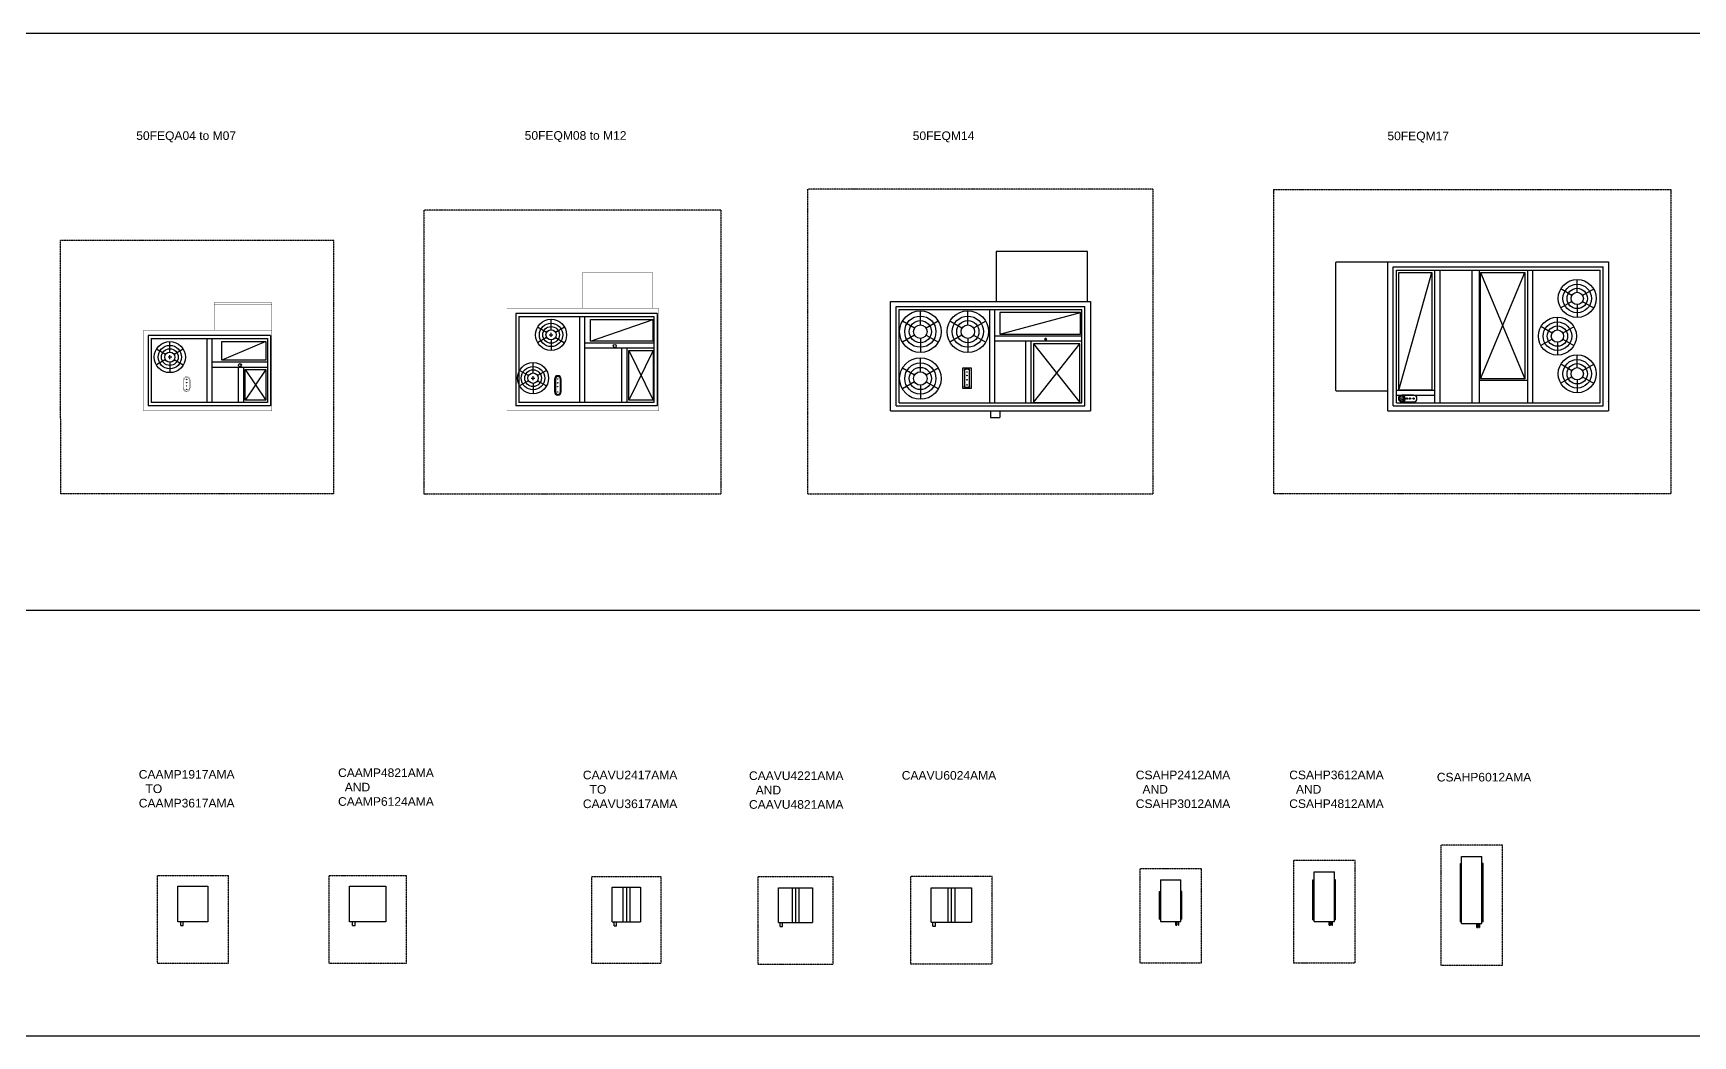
# Model space of a CAD drawing. Header units: inches. Extents: x 2025 to 34930, y -6955 to 4650.
# Drawn here: x 27933 to 28895, y 1543 to 2124 of the extents above; entities that cross this region are included whole.
import ezdxf

# ---------------------------------------------------------------- set-up
doc = ezdxf.new("R2010")
doc.units = ezdxf.units.IN
doc.header["$MEASUREMENT"] = 0
doc.linetypes.add('CENTER', pattern=[0.6, 0.375, -0.075, 0.075, -0.075])
doc.layers.add('HOOD', color=7, linetype='Continuous')
doc.styles.add('style1', font='arial.ttf', dxfattribs={"height": 5})

# ---------------------------------------------------------------- blocks, each defined once
blk = doc.blocks.new('50FE-A04 to A07')
at = {"layer": 'HOOD', "color": 7, "linetype": 'CENTER'}
for p, q in [((29.93677425178898, 43.74826206611965), (29.87122382518898, 190.5039355002197)), ((188.216504074989, 190.5039355002197), (29.87122382518898, 190.5039355002197)), ((188.282054501589, 43.74826206611965), (188.216504074989, 190.5039355002197)), ((188.282054501589, 43.74826206611965), (29.93677425178898, 43.74826206611965))]:
    blk.add_line(p, q, dxfattribs=at)
at = {"layer": 'HOOD', "color": 7, "linetype": 'Continuous'}
for p, q in [((80.65217629748898, 135.4922389287196), (80.65217629748898, 94.74936768571965)), ((80.65217629748898, 135.4922389287196), (80.65217629748898, 94.74936768571965)), ((151.527176297489, 135.4922389287196), (80.65217629748898, 135.4922389287196)), ((151.527176297489, 135.4922389287196), (80.65217629748898, 135.4922389287196)), ((151.527176297489, 135.4922389287196), (151.527176297489, 94.74936768571965)), ((151.527176297489, 135.4922389287196), (151.527176297489, 94.74936768571965)), ((82.40217629748898, 133.6586251996196), (82.40217629748898, 96.49908211411963)), ((82.40217629748898, 133.6586251996196), (82.40217629748898, 96.49908211411963)), ((82.40217629748898, 133.6586251996196), (149.777176297489, 133.6586251996196)), ((82.40217629748898, 133.6586251996196), (149.777176297489, 133.6586251996196)), ((90.63054697588898, 124.3740466066197), (85.35529376188899, 127.4197154697196)), ((93.17117629748898, 125.8408796293197), (93.17117629748898, 131.9322173555196)), ((100.962796626989, 127.4057076785197), (95.71180561918898, 124.3740466066197)), ((114.587176297489, 133.6586251996196), (114.587176297489, 96.49908211411963)), ((114.587176297489, 133.6586251996196), (114.587176297489, 96.49908211411963)), ((117.587176297489, 133.6586251996196), (117.587176297489, 96.49908211411963)), ((117.587176297489, 133.6586251996196), (117.587176297489, 96.49908211411963)), ((123.254176297489, 121.1172389287196), (123.254176297489, 131.9903160800196)), ((148.879175827489, 131.9903157323197), (123.254176349089, 121.1172391852197)), ((123.254176297489, 131.9903160800196), (148.879176297489, 131.9903160800196)), ((148.879176297489, 131.9903160800196), (148.879176297489, 121.1172389287196)), ((149.777176297489, 133.6586251996196), (149.777176297489, 96.49908211411963)), ((149.777176297489, 133.6586251996196), (149.777176297489, 96.49908211411963)), ((90.63054697588898, 121.4403805610197), (85.35529376188899, 118.3947116980196)), ((92.21226187118897, 123.0270120846197), (94.24822307798898, 123.0270120846197)), ((93.17117629748898, 121.7822135838197), (93.17117629748898, 124.0322135838197)), ((93.17117629748898, 119.9735475382197), (93.17117629748898, 113.8822098121197)), ((95.71180561918898, 121.4403805610197), (100.987058832989, 118.3947116980196)), ((149.777176297489, 119.9086251996196), (117.587176297489, 119.9086251996196)), ((149.777176297489, 119.9086251996196), (117.587176297489, 119.9086251996196)), ((149.777176297489, 116.9090821141197), (117.587176297489, 116.9090821141197)), ((149.777176297489, 116.9090821141197), (117.587176297489, 116.9090821141197)), ((148.879176297489, 121.1172389287196), (123.254176297489, 121.1172389287196)), ((132.777176297489, 116.9090821141197), (132.777176297489, 96.49908211411963)), ((132.777176297489, 116.9090821141197), (132.777176297489, 96.49908211411963)), ((135.777176297489, 116.9090821141197), (135.777176297489, 96.49908211411963)), ((135.777176297489, 116.9090821141197), (135.777176297489, 96.49908211411963)), ((136.754176297489, 97.99223892871964), (136.754176297489, 115.7378601644197)), ((136.754176297489, 115.7378601644197), (148.879176297489, 115.7378601644197)), ((136.754176297489, 115.7378601644197), (148.879176297489, 97.99223892871964)), ((148.879176297489, 115.7378601644197), (136.754176297489, 97.99223892871964)), ((148.879176297489, 115.7378601644197), (148.879176297489, 97.99223892871964)), ((149.777176297489, 96.49908211411963), (82.40217629748898, 96.49908211411963)), ((149.777176297489, 96.49908211411963), (82.40217629748898, 96.49908211411963)), ((148.879176297489, 97.99223892871964), (136.754176297489, 97.99223892871964)), ((151.527176297489, 94.74936768571965), (80.65217629748898, 94.74936768571965)), ((151.527176297489, 94.74936768571965), (80.65217629748898, 94.74936768571965))]:
    blk.add_line(p, q, dxfattribs=at)
at = {"layer": 'HOOD', "color": 7, "linetype": 'Continuous', "const_width": 0.1499999929}
for points in [[(152.254176297489, 154.5138506182197), (118.818253455989, 154.5138506182197)], [(118.879176297489, 138.4922389287196), (118.879176297489, 154.5138506182197)], [(152.254176297489, 138.4922389287196), (152.254176297489, 154.5138506182197)], [(152.254176297489, 153.5898506182197), (118.818253455989, 153.5898506182197)], [(77.87917629748898, 138.4922389287196), (77.87917629748898, 91.74223892871964)], [(152.254176297489, 138.4922389287196), (77.87917629748898, 138.4922389287196)], [(152.254176297489, 91.74223892871964), (152.254176297489, 138.4922389287196)], [(100.875388169589, 109.6489336031196), (100.870984654289, 104.7203025658197)], [(100.875388169589, 109.6489336031196), (101.376889203089, 109.6489336031196)], [(101.377291103989, 109.6649714957197), (101.368370921189, 104.7272348897197)], [(104.376811075189, 109.6473738943197), (104.371568295589, 104.7504332347197)], [(104.376812745089, 109.6489336031196), (104.878812657389, 109.6489336031196)], [(104.878811069389, 109.6474503571197), (104.873568289689, 104.7505096975196)], [(100.870984654289, 104.7203025658197), (101.368357594889, 104.7198581849196)], [(104.371532688489, 104.7171749799196), (104.873532025389, 104.7166375276196)], [(77.87917629748898, 91.74223892871964), (152.254176297489, 91.74223892871964)]]:
    blk.add_lwpolyline(points, dxfattribs=at)
for points in [[(104.878811069389, 109.6474503571197, 0.9998476951999999), (100.874811069389, 109.6474503571197)], [(104.376811075189, 109.6473738943197, 0.9998476951999999), (101.376811063589, 109.6473738943197)], [(100.871455155589, 104.7610693587197, 1.0215033938), (104.871455155589, 104.7610693587197)], [(101.371038366289, 104.7288906780197, 1.0141946597), (104.371568295589, 104.7504332347197)]]:
    blk.add_lwpolyline(points, format="xyb", dxfattribs=at)
for points in [[(102.712749978589, 110.0324925105197, 1), (103.040092220189, 110.0324925105197, 1)], [(102.713638845689, 108.1422395205197, 1), (103.040981087289, 108.1422395205197, 1)], [(102.714541971789, 106.2522359496197, 1), (103.041884213389, 106.2522359496197, 1)], [(102.715505176689, 104.2422389287196, 1), (103.042847418289, 104.2422389287196, 1)]]:
    blk.add_lwpolyline(points, format="xyb", close=True, dxfattribs=at)
at = {"layer": 'HOOD', "color": 7, "linetype": 'Continuous'}
for centre, radius in [((93.17117629748898, 122.9072135838197), 9.0250037717), ((93.17117629748898, 122.9072135838197), 6.7807506176), ((93.17117629748898, 122.9072135838197), 4.8344807751), ((93.17117629748898, 122.9072135838197), 2.9336660455), ((133.750239289589, 118.2383019208197), 0.8878304979), ((102.876043021689, 108.1346674658196), 0.09121988310000001), ((102.876421099389, 110.0324925105197), 0.09121988310000001), ((102.878213092589, 106.2522359496197), 0.09121988310000001), ((102.879176297489, 104.2422389287196), 0.09121988310000001)]:
    blk.add_circle(centre, radius, dxfattribs=at)
blk = doc.blocks.new('50FE-M8 to M14')
at = {"layer": 'HOOD', "color": 7, "linetype": 'CENTER'}
for p, q in [((240.3370170512492, 208.0759891352197), (240.3370170512492, 43.74230409301965)), ((412.4638323127492, 208.0759891352197), (240.3370170512492, 208.0759891352197)), ((412.4638323127492, 208.0759891352197), (412.4638323127492, 43.74230409301965)), ((240.3370170512492, 43.74230409301965), (412.4638323127492, 43.74230409301965))]:
    blk.add_line(p, q, dxfattribs=at)
at = {"layer": 'HOOD', "color": 7, "linetype": 'Continuous'}
for p, q in [((293.6740170512492, 148.2540821141196), (293.6740170512492, 94.75408211411965)), ((293.6740170512492, 148.2540821141196), (293.6740170512492, 94.75408211411965)), ((375.4240170512492, 148.2540821141196), (293.6740170512492, 148.2540821141196)), ((375.4240170512492, 148.2540821141196), (293.6740170512492, 148.2540821141196)), ((295.4240170512492, 146.5021136102197), (295.4240170512492, 96.50379654251964)), ((295.4240170512492, 146.5021136102197), (295.4240170512492, 96.50379654251964)), ((295.4240170512492, 146.5021136102197), (373.6740170512492, 146.5021136102197)), ((295.4240170512492, 146.5021136102197), (373.6740170512492, 146.5021136102197)), ((314.0370170512492, 138.7059049743197), (314.0370170512492, 144.7972427004196)), ((330.4850406732492, 146.5021136102197), (330.4850406732492, 96.50379654251964)), ((330.4850406732492, 146.5021136102197), (330.4850406732492, 96.50379654251964)), ((333.4850406732492, 146.5021136102197), (333.4850406732492, 96.50379654251964)), ((333.4850406732492, 146.5021136102197), (333.4850406732492, 96.50379654251964)), ((336.8121682915492, 132.1176747224196), (336.8121682915492, 144.7407500443196)), ((336.8121682915492, 132.1176747224196), (373.1871682889492, 144.7407500443196)), ((336.8121682915492, 144.7407500443196), (373.1871682889492, 144.7407500443196)), ((373.1870170512492, 132.1172389287196), (373.1871682889492, 144.7407500443196)), ((373.6740170512492, 146.5021136102197), (373.6740170512492, 96.50379654251964)), ((373.6740170512492, 146.5021136102197), (373.6740170512492, 96.50379654251964)), ((375.4240170512492, 148.2540821141196), (375.4240170512492, 94.75408211411965)), ((375.4240170512492, 148.2540821141196), (375.4240170512492, 94.75408211411965)), ((311.4963877295492, 137.2390719515197), (306.2211345156492, 140.2847408146197)), ((312.9120170512492, 135.7722389287196), (315.1620170512492, 135.7722389287196)), ((314.0370170512492, 134.6472389287196), (314.0370170512492, 136.8972389287196)), ((321.8286373807492, 140.2707330234196), (316.5776463728492, 137.2390719515197)), ((311.4963877295492, 134.3054059059196), (306.2211345156492, 131.2597370429197)), ((314.0370170512492, 132.8385728832197), (314.0370170512492, 126.7472351570196)), ((316.5776463728492, 134.3054059059196), (321.8528995867492, 131.2597370429197)), ((373.6740170512492, 131.0348356910197), (333.4850406732492, 131.0348356910197)), ((373.6740170512492, 131.0348356910197), (333.4850406732492, 131.0348356910197)), ((373.6740170512492, 128.0352926055197), (333.4850406732492, 128.0352926055197)), ((373.6740170512492, 128.0352926055197), (333.4850406732492, 128.0352926055197)), ((373.1870170512492, 132.1172389287196), (336.8121682915492, 132.1176747224196)), ((354.8629934292492, 128.0352926055197), (354.8629934292492, 96.50379654251964)), ((354.8629934292492, 128.0352926055197), (354.8629934292492, 96.50379654251964)), ((357.8629934292492, 128.0352926055197), (357.8629934292492, 96.50379654251964)), ((357.8629934292492, 128.0352926055197), (357.8629934292492, 96.50379654251964)), ((359.1870170512492, 126.7378601645196), (373.1870170512492, 126.7378601645196)), ((359.1870170512492, 97.99223892871964), (359.1870170512492, 126.7378601645196)), ((359.1870170512492, 126.7378601645196), (373.1870170512492, 97.99223892871964)), ((373.1870170512492, 126.7378601645196), (359.1870170512492, 97.99223892871964)), ((373.1870170512492, 126.7378601645196), (373.1870170512492, 97.99223892871964)), ((303.5990170512492, 113.6259049743196), (303.5990170512492, 119.7172427004197)), ((301.0583877295492, 112.1590719515196), (295.7831345156492, 115.2047408146197)), ((301.0583877295492, 109.2254059059196), (295.7831345156492, 106.1797370429196)), ((302.4740170512492, 110.6922389287197), (304.7240170512492, 110.6922389287197)), ((303.5990170512492, 109.5672389287197), (303.5990170512492, 111.8172389287197)), ((303.5990170512492, 107.7585728832197), (303.5990170512492, 101.6672351570197)), ((311.3906373807492, 115.1907330234197), (306.1396463728492, 112.1590719515196)), ((306.1396463728492, 109.2254059059196), (311.4148995867492, 106.1797370429196)), ((316.0680935758492, 110.1966798736196), (316.0680935758492, 102.7242389287196)), ((316.5211272874492, 110.1966798736196), (316.0680935758492, 110.1966798736196)), ((316.5211272874492, 110.1966798736196), (316.5211272874492, 102.7242389287196)), ((319.4817572087492, 102.7242389287196), (319.4817572087492, 110.1966798736196)), ((319.4817572087492, 110.1966798736196), (319.9347909203492, 110.1966798736196)), ((319.9347909203492, 102.7242389287196), (319.9347909203492, 110.1966798736196)), ((373.6740170512492, 96.50379654251964), (295.4240170512492, 96.50379654251964)), ((373.6740170512492, 96.50379654251964), (295.4240170512492, 96.50379654251964)), ((316.5211272874492, 102.7242389287196), (316.0680935758492, 102.7242389287196)), ((319.4817572087492, 102.7242389287196), (319.9347909203492, 102.7242389287196)), ((373.1870170512492, 97.99223892871964), (359.1870170512492, 97.99223892871964)), ((375.4240170512492, 94.75408211411965), (293.6740170512492, 94.75408211411965)), ((375.4240170512492, 94.75408211411965), (293.6740170512492, 94.75408211411965))]:
    blk.add_line(p, q, dxfattribs=at)
at = {"layer": 'HOOD', "color": 7, "linetype": 'Continuous', "const_width": 0.1499999929}
for points in [[(332.4056282151492, 172.0759891352196), (332.4056282151492, 151.3237115843197)], [(372.7806282151492, 172.0759891352196), (332.4056282151492, 172.0759891352196)], [(372.7806282151492, 151.3237115843197), (372.7806282151492, 172.0759891352196)], [(288.3370170512492, 151.2459433240197), (288.3370170512492, 91.74223892871964)], [(376.4620170512492, 151.2459433240197), (288.3370170512492, 151.2459433240197)], [(376.4620170512492, 151.2459433240197), (376.4620170512492, 91.74223892871964)], [(288.3370170512492, 91.74223892871964), (376.4620170512492, 91.74223892871964)]]:
    blk.add_lwpolyline(points, dxfattribs=at)
at = {"layer": 'HOOD', "color": 7, "linetype": 'Continuous'}
for centre, radius in [((314.0370170512492, 135.7722389287196), 9.0250037717), ((314.0370170512492, 135.7722389287196), 6.7807506176), ((314.0370170512492, 135.7722389287196), 4.8344807751), ((314.0370170512492, 135.7722389287196), 2.9336660455), ((350.9620170512492, 129.3672389287196), 0.8721746987000001), ((303.5990170512492, 110.6922389287197), 9.0250037717), ((303.5990170512492, 110.6922389287197), 6.7807506176), ((303.5990170512492, 110.6922389287197), 4.8344807751), ((303.5990170512492, 110.6922389287197), 3.0043958628), ((317.9030170512492, 110.1966798736196), 0.1425501338), ((317.9030170512492, 107.9604594011197), 0.1425501338), ((317.9030170512492, 105.7242389287196), 0.1425501338), ((317.9030170512492, 110.1966798736196), 0.1084643883), ((317.9030170512492, 107.9604594011197), 0.1084643883), ((317.9030170512492, 105.7242389287196), 0.1084643883), ((317.9030170512492, 102.7242389287196), 0.1425501338), ((317.9030170512492, 102.7242389287196), 0.1084643883)]:
    blk.add_circle(centre, radius, dxfattribs=at)
for centre, radius, start, end in [((318.0014422481492, 110.1966798736196), 1.9333486722, 0, 180), ((318.0014422481492, 110.1966798736196), 1.4803149606, 0, 180), ((318.0014422481492, 102.7242389287196), 1.9333486722, 180, 0), ((318.0014422481492, 102.7242389287196), 1.4803149606, 180, 0)]:
    blk.add_arc(centre, radius, start, end, dxfattribs=at)
blk = doc.blocks.new('50FE-M16')
at = {"layer": 'HOOD', "color": 7, "linetype": 'CENTER'}
for p, q in [((462.7659995437498, 43.74230409301967), (462.7659995437498, 220.1369975476197)), ((662.6458164015498, 220.1369975476197), (462.7659995437498, 220.1369975476197)), ((662.6458164015498, 220.1369975476197), (662.6458164015498, 43.74230409301967)), ((462.7659995437498, 43.74230409301967), (662.6458164015498, 43.74230409301967))]:
    blk.add_line(p, q, dxfattribs=at)
at = {"layer": 'HOOD', "color": 7, "linetype": 'Continuous'}
for p, q in [((571.8911682491498, 184.1369975476197), (571.8911682491498, 155.0902790263196)), ((624.7884456347498, 184.1369975476197), (571.8911682491498, 184.1369975476197)), ((624.8196956347498, 155.0902790263196), (624.7884456347498, 184.1369975476197)), ((510.7659995437498, 91.74230409301965), (510.7659995437498, 155.0903263631197)), ((510.7659995437498, 155.0903263631197), (626.6213491449498, 155.0903263631197)), ((626.6213491449498, 155.0903263631197), (626.6213491449498, 91.74230409301965)), ((514.0686290446498, 94.63549954451967), (514.0686290446498, 152.2204995445197)), ((514.0686290446498, 94.63549954451967), (514.0686290446498, 152.2204995445197)), ((514.0686290446498, 152.2204995445197), (623.3186290446498, 152.2204995445197)), ((514.0686290446498, 152.2204995445197), (623.3186290446498, 152.2204995445197)), ((515.8186290446498, 96.38549954451967), (515.8186290446498, 150.4704995445197)), ((515.8186290446498, 96.38549954451967), (515.8186290446498, 150.4704995445197)), ((515.8186290446498, 150.4704995445197), (621.5686290446498, 150.4704995445197)), ((515.8186290446498, 150.4704995445197), (621.5686290446498, 150.4704995445197)), ((528.0139481431497, 141.5535668650197), (528.0139481431497, 149.6753504999197)), ((555.5013968466498, 141.5528494478197), (555.5013968466498, 149.6746330827197)), ((568.1936290446498, 96.38549954451967), (568.1936290446498, 150.4704995445197)), ((568.1936290446498, 96.38549954451967), (568.1936290446498, 150.4704995445197)), ((571.1936290446498, 96.38549954451967), (571.1936290446498, 150.4704995445197)), ((571.1936290446498, 96.38549954451967), (571.1936290446498, 150.4704995445197)), ((573.9974286443498, 136.0998040930197), (620.8475174943497, 148.7317845445197)), ((573.9974286443498, 148.7317845445197), (573.9974286443498, 136.0998040930197)), ((620.8475174943497, 148.7317845445197), (573.9974286443498, 148.7317845445197)), ((620.8475174943497, 136.0998040930197), (620.8475174943497, 148.7317845445197)), ((621.5686290446498, 96.38549954451967), (621.5686290446498, 150.4704995445197)), ((621.5686290446498, 96.38549954451967), (621.5686290446498, 150.4704995445197)), ((623.3186290446498, 94.63549954451967), (623.3186290446498, 152.2204995445197)), ((623.3186290446498, 94.63549954451967), (623.3186290446498, 152.2204995445197)), ((524.6264423809498, 139.5977895013197), (517.5927714291498, 143.6586813187197)), ((524.6264423809498, 135.6862347739197), (517.5927714291498, 131.6253429564197)), ((538.4027752492498, 143.6400042638197), (531.4014539054498, 139.5977895013197)), ((531.4014539054498, 135.6862347739197), (538.4351248572498, 131.6253429564197)), ((552.1138910844497, 139.5970720841197), (545.0802201325498, 143.6579639016197)), ((552.1138910844497, 135.6855173567197), (545.0802201325498, 131.6246255393197)), ((565.8902239526498, 143.6392868467197), (558.8889026088498, 139.5970720841197)), ((558.8889026088498, 135.6855173567197), (565.9225735606498, 131.6246255393197)), ((571.1936290446498, 135.1354995445197), (621.5686290446498, 135.1354995445197)), ((571.1936290446498, 135.1354995445197), (621.5686290446498, 135.1354995445197)), ((573.9974286443498, 136.0998040930197), (620.8475174943497, 136.0998040930197)), ((528.0139481431497, 133.7304574102197), (528.0139481431497, 125.6086737753197)), ((555.5013968466498, 133.7297399930197), (555.5013968466498, 125.6079563581197)), ((571.1936290446498, 132.3697515130197), (621.5686290446498, 132.3697515130197)), ((571.1936290446498, 132.3697515130197), (621.5686290446498, 132.3697515130197)), ((589.1311290446498, 96.38549954451967), (589.1311290446498, 132.3697515130197)), ((589.1311290446498, 96.38549954451967), (589.1311290446498, 132.3697515130197)), ((592.1311290446498, 96.38549954451967), (592.1311290446498, 132.3697515130197)), ((592.1311290446498, 96.38549954451967), (592.1311290446498, 132.3697515130197)), ((620.3463956247498, 130.5752305005197), (593.6084092462497, 130.5752305005197)), ((593.6084092462497, 130.5752305005197), (620.3463956247498, 96.59980409301967)), ((593.6084092462497, 130.5752305005197), (593.6084092462497, 96.59980409301967)), ((593.6084092462497, 96.59980409301967), (620.3463956247498, 130.5752305005197)), ((599.8714476161498, 133.2758849509197), (601.3523632437498, 133.2758849509197)), ((600.6119054299497, 132.5354271371197), (600.6119054299497, 134.0163427647197)), ((620.3463956247498, 96.59980409301967), (620.3463956247498, 130.5752305005197)), ((524.6268782653498, 112.4343097851197), (517.5932073135498, 116.4952016025197)), ((528.0143840275498, 114.3900871488197), (528.0143840275498, 122.5118707837197)), ((538.4032111336497, 116.4765245476197), (531.4018897898497, 112.4343097851197)), ((552.6602763584498, 104.6317134746197), (552.6602763584498, 116.6349691678197)), ((552.6602763584498, 116.6349691678197), (557.3828687623497, 116.6349691678197)), ((555.7165141518498, 115.8478704338197), (554.3266309689498, 115.8478704338197)), ((557.3828687623497, 116.6349691678197), (557.3828687623497, 104.6317134746197)), ((524.6268782653498, 108.5227550577197), (517.5932073135498, 104.4618632402197)), ((528.0143840275498, 106.5669776940197), (528.0143840275498, 98.44519405911969)), ((531.4018897898497, 108.5227550577197), (538.4355607416497, 104.4618632402197)), ((553.5221494722498, 115.0433889370197), (553.5221494722498, 106.2232937054197)), ((556.5209956486498, 106.2232937054197), (556.5209956486498, 115.0433889370197)), ((515.8186290446498, 96.38549954451967), (621.5686290446498, 96.38549954451967)), ((515.8186290446498, 96.38549954451967), (621.5686290446498, 96.38549954451967)), ((557.3828687623497, 104.6317134746197), (552.6602763584498, 104.6317134746197)), ((554.3266309689498, 105.4188122086197), (555.7165141518498, 105.4188122086197)), ((593.6084092462497, 96.59980409301967), (620.3463956247498, 96.59980409301967)), ((510.7659995437498, 91.74230409301965), (626.6213491449498, 91.74230409301965)), ((514.0686290446498, 94.63549954451967), (623.3186290446498, 94.63549954451967)), ((514.0686290446498, 94.63549954451967), (623.3186290446498, 94.63549954451967)), ((568.6936743443498, 91.74230409301965), (568.6936743443498, 87.80480409301967)), ((568.6936743443498, 87.80480409301967), (574.1134860636498, 87.80480409301967)), ((574.1134860636498, 91.74230409301965), (574.1134860636498, 87.80480409301967))]:
    blk.add_line(p, q, dxfattribs=at)
for centre, radius in [((528.0139481431497, 137.6420121376197), 12.0333383623), ((528.0139481431497, 137.6420121376197), 9.041000823500001), ((555.5013968466498, 137.6412947204197), 12.0333383623), ((555.5013968466498, 137.6412947204197), 9.041000823500001), ((528.0139481431497, 137.6420121376197), 6.4459743668), ((528.0139481431497, 137.6420121376197), 3.9115547274), ((555.5013968466498, 137.6412947204197), 6.4459743668), ((555.5013968466498, 137.6412947204197), 3.9115547274), ((600.6119054299497, 133.2758849509197), 0.5151561214), ((528.0143840275498, 110.4785324214197), 12.0333383623), ((528.0143840275498, 110.4785324214197), 9.041000823500001), ((528.0143840275498, 110.4785324214197), 6.4459743668), ((528.0143840275498, 110.4785324214197), 3.9115547274), ((555.0159995437498, 109.7423040930197), 0.1636711208), ((555.0215725604497, 114.2431248139197), 0.1636711208), ((555.0215725604497, 112.2557005106197), 0.1636711208), ((555.0215725604497, 106.7726220310197), 0.1636711208)]:
    blk.add_circle(centre, radius, dxfattribs=at)
for centre, radius, start, end in [((553.8960213708498, 115.4739985352197), 0.4397914176, 72.59298168569838, 197.4070183142991), ((554.3266309689498, 116.8474858260197), 0.9996153922, 252.5929816856984, 270), ((555.7165141518498, 116.8474858260197), 0.9996153922, 270, 287.4070183143012), ((556.1471237500498, 115.4739985352197), 0.4397914176, 342.5929816857008, 107.4070183143016), ((553.8960213708498, 105.7926841072197), 0.4397914176, 162.5929816857008, 287.4070183143012), ((552.5225340800498, 115.0433889370197), 0.9996153922, 0, 17.40701831429919), ((552.5225340800498, 106.2232937054197), 0.9996153922, 342.5929816857008, 0), ((556.1471237500498, 105.7926841072197), 0.4397914176, 252.5929816856984, 17.40701831429919), ((557.5206110408498, 115.0433889370197), 0.9996153922, 162.5929816857008, 180), ((557.5206110408498, 106.2232937054197), 0.9996153922, 180, 197.4070183142991), ((554.3266309689498, 104.4191968164197), 0.9996153922, 90, 107.4070183143016), ((555.7165141518498, 104.4191968164197), 0.9996153922, 72.59298168569838, 90)]:
    blk.add_arc(centre, radius, start, end, dxfattribs=at)
blk = doc.blocks.new('50FE-M20')
at = {"layer": 'HOOD', "color": 7, "linetype": 'CENTER'}
for p, q in [((732.5450810276054, 220.1170702418196), (732.5450810276054, 43.74230409301965)), ((732.5450810276055, 220.1170702418196), (962.7895548120052, 220.1170702418196)), ((962.7895548120052, 220.1170702418196), (962.7895548120052, 43.74230409301965)), ((962.7895548120052, 43.74230409301965), (732.5450810276055, 43.74230409301966))]:
    blk.add_line(p, q, dxfattribs=at)
at = {"layer": 'HOOD', "color": 7, "linetype": 'Continuous'}
for p, q in [((768.5450810276053, 177.5457428925197), (768.6757693229054, 177.7305640521197)), ((768.5450810276053, 177.5457428925197), (768.5450810276053, 103.6997578048197)), ((768.6757693229054, 177.7305640521197), (768.7975831048053, 177.7305640521197)), ((768.7975071779053, 177.8346596364196), (768.7978452422053, 177.8259973056197)), ((768.7976455312053, 177.7951760323197), (768.7975468633053, 177.7758452120196)), ((768.7977577918053, 177.8059630770197), (768.7976455312053, 177.7951760323197)), ((768.7976572944053, 177.8346596364196), (768.7976572944053, 177.8536934975197)), ((768.7978540610053, 177.8117078136196), (768.7977577918053, 177.8059630770197)), ((768.7978074109053, 177.8537984941196), (769.1745483839053, 178.1173040930196)), ((768.7978090207052, 177.8536958776197), (768.7978074109053, 177.8537984941196)), ((768.7981729776053, 177.8214540865197), (768.7981758460053, 177.8214395572197)), ((768.7981787753054, 177.8214249090197), (768.7981947304053, 177.8213460314196)), ((768.7981971295053, 177.8213340211196), (768.7981995572053, 177.8213217680196)), ((768.7982044967054, 177.8212964566197), (768.7982070075053, 177.8212833602196)), ((768.7982095452053, 177.8212699444197), (768.7982184639053, 177.8212216552197)), ((768.7982146991053, 177.8212420785197), (768.7982159292053, 177.8212353137197)), ((768.7982851880054, 177.8211264203197), (768.7982789383053, 177.8209689288197)), ((769.1745483839053, 178.1173040930196), (926.7895548120053, 178.1173040930196)), ((798.8920414993054, 91.74230409301965), (798.8920414993054, 178.1173040930196)), ((802.0420414993054, 94.61730409301965), (802.0420414993054, 175.2423040930197)), ((802.0420414993054, 94.61730409301965), (802.0420414993054, 175.2423040930197)), ((802.0420414993054, 94.61730409301965), (802.0420414993054, 175.2423040930197)), ((802.0420414993054, 175.2423040930197), (923.6670414993052, 175.2423040930197)), ((802.0420414993054, 175.2423040930197), (923.6670414993052, 175.2423040930197)), ((802.0420414993054, 175.2423040930197), (923.6670414993052, 175.2423040930197)), ((803.9170414993054, 96.49230409301965), (803.9170414993054, 173.3673040930197)), ((803.9170414993054, 96.49230409301965), (803.9170414993054, 173.3673040930197)), ((803.9170414993054, 96.49230409301965), (803.9170414993054, 173.3673040930197)), ((803.9170414993054, 173.3673040930197), (921.7920414993052, 173.3673040930197)), ((803.9170414993054, 173.3673040930197), (921.7920414993052, 173.3673040930197)), ((803.9170414993054, 173.3673040930197), (921.7920414993052, 173.3673040930197)), ((826.1045414993052, 96.49230409301965), (826.1045414993052, 173.3673040930197)), ((826.1045414993052, 96.49230409301965), (826.1045414993052, 173.3673040930197)), ((826.1045414993052, 96.49230409301965), (826.1045414993052, 173.3673040930197)), ((829.1045414993052, 96.49230409301965), (829.1045414993052, 173.3673040930197)), ((829.1045414993052, 96.49230409301965), (829.1045414993052, 173.3673040930197)), ((829.1045414993052, 96.49230409301965), (829.1045414993052, 173.3673040930197)), ((847.7295414993052, 96.49230409301965), (847.7295414993052, 173.3673040930197)), ((847.7295414993052, 96.49230409301965), (847.7295414993052, 173.3673040930197)), ((847.7295414993052, 96.49230409301965), (847.7295414993052, 173.3673040930197)), ((852.0420414993052, 96.49230409301965), (852.0420414993052, 173.3673040930197)), ((852.0420414993052, 96.49230409301965), (852.0420414993052, 173.3673040930197)), ((852.0420414993052, 96.49230409301965), (852.0420414993052, 173.3673040930197)), ((879.9170414993052, 96.49230409301965), (879.9170414993052, 173.3673040930197)), ((879.9170414993052, 96.49230409301965), (879.9170414993052, 173.3673040930197)), ((879.9170414993052, 96.49230409301965), (879.9170414993052, 173.3673040930197)), ((882.9170414993052, 96.49230409301965), (882.9170414993052, 173.3673040930197)), ((882.9170414993052, 96.49230409301965), (882.9170414993052, 173.3673040930197)), ((882.9170414993052, 96.49230409301965), (882.9170414993052, 173.3673040930197)), ((921.7920414993052, 96.49230409301965), (921.7920414993052, 173.3673040930197)), ((921.7920414993052, 96.49230409301965), (921.7920414993052, 173.3673040930197)), ((921.7920414993052, 96.49230409301965), (921.7920414993052, 173.3673040930197)), ((923.6670414993052, 94.61730409301965), (923.6670414993052, 175.2423040930197)), ((923.6670414993052, 94.61730409301965), (923.6670414993052, 175.2423040930197)), ((923.6670414993052, 94.61730409301965), (923.6670414993052, 175.2423040930197)), ((926.7895548120053, 178.1173040930196), (926.7895548120053, 91.74230409301965)), ((805.1412378580053, 103.7385629074197), (805.1412378580053, 171.8694670176197)), ((805.1412378580053, 103.7385629074197), (824.3933061494054, 171.8694670176197)), ((805.1412378580053, 171.8694670176197), (824.3933061494054, 171.8694670176197)), ((824.3933061494054, 171.8694670176197), (824.3933061494054, 103.7385629074197)), ((852.6409027160053, 110.2322279768196), (852.6409027160053, 171.8655391980197)), ((852.6409027160053, 110.2322279768196), (878.1400903126053, 171.8655391980197)), ((852.6409027160053, 171.8655391980197), (878.1400903126053, 171.8655391980197)), ((852.6409027160053, 171.8655391980197), (878.1400903126053, 110.2322279768196)), ((878.1400903126053, 171.8655391980197), (878.1400903126053, 110.2322279768196)), ((908.5608894630053, 160.4477273652197), (908.5608894630053, 167.8733581171197)), ((905.4637413375053, 158.6595880613197), (899.0329564673053, 162.3724034372196)), ((905.4637413375053, 155.0833094534196), (899.0329564673053, 151.3704940774197)), ((918.0592456742053, 162.3553272727196), (911.6580375884053, 158.6595880613197)), ((911.6580375884053, 155.0833094534196), (918.0888224587053, 151.3704940774197)), ((897.1006017155053, 138.6201850947197), (897.1006017155053, 146.0458158466197)), ((908.5608894630053, 153.2951701494196), (908.5608894630053, 145.8695393975197)), ((894.0034535900053, 136.8320457908197), (887.5726687198053, 140.5448611667197)), ((906.5989579268053, 140.5277850023197), (900.1977498410052, 136.8320457908197)), ((894.0034535900053, 133.2557671829196), (887.5726687198053, 129.5429518069196)), ((897.1006017155053, 131.4676278789196), (897.1006017155053, 124.0419971270197)), ((900.1977498410052, 133.2557671829196), (906.6285347112052, 129.5429518069196)), ((905.4637413375053, 115.0045035203197), (899.0329564673053, 118.7173188962197)), ((908.5608894630053, 116.7926428242197), (908.5608894630053, 124.2182735761197)), ((918.0592456742053, 118.7002427318196), (911.6580375884053, 115.0045035203197)), ((852.0420414993052, 109.4923040930197), (879.9170414993052, 109.4923040930197)), ((852.0420414993052, 109.4923040930197), (879.9170414993052, 109.4923040930197)), ((852.0420414993052, 109.4923040930197), (879.9170414993052, 109.4923040930197)), ((878.1400903126053, 110.2322279768196), (852.6409027160053, 110.2322279768196)), ((905.4637413375053, 111.4282249124197), (899.0329564673053, 107.7154095364197)), ((908.5608894630053, 109.6400856084197), (908.5608894630053, 102.2144548565197)), ((911.6580375884053, 111.4282249124197), (918.0888224587053, 107.7154095364197)), ((768.6757693229054, 103.5149366452196), (768.5450810276053, 103.6997578048197)), ((768.7975831048053, 103.5149366452196), (768.6757693229054, 103.5149366452196)), ((768.7454056286053, 103.5149366452196), (768.7454056286053, 103.4778048913196)), ((768.7978776607054, 103.4203880884196), (768.7975071779053, 103.4108410609197)), ((768.7975414778053, 103.4685551989197), (768.7976375244053, 103.4502204435197)), ((768.7976375244053, 103.4502204435197), (768.7977510288054, 103.4393960265197)), ((768.7976572944053, 103.3918071998197), (768.7976572944053, 103.4108410609197)), ((768.7977510288054, 103.4393960265197), (768.7978486718054, 103.4336507271197)), ((768.7978074109053, 103.3917022031197), (768.7978090207052, 103.3918048196197)), ((768.9846559475053, 103.2610139079197), (768.7978074109053, 103.3917022031197)), ((768.7978486718054, 103.4336507271197), (768.7979342299053, 103.4298628425197)), ((768.7981758460053, 103.4240611401196), (768.7981729776053, 103.4240466107197)), ((768.7982070075053, 103.4242173371197), (768.7982044967054, 103.4242042407197)), ((768.7982159292053, 103.4242653836197), (768.7982146991053, 103.4242586188196)), ((768.9846559475053, 103.2610139079197), (798.8920414993054, 103.2610139079197)), ((803.9170414993054, 103.8048040930197), (826.1045414993052, 103.8048040930197)), ((803.9170414993054, 103.8048040930197), (826.1045414993052, 103.8048040930197)), ((803.9170414993054, 103.8048040930197), (826.1045414993052, 103.8048040930197)), ((803.9170414993054, 100.8673040930197), (826.1045414993052, 100.8673040930197)), ((803.9170414993054, 100.8673040930197), (826.1045414993052, 100.8673040930197)), ((803.9170414993054, 100.8673040930197), (826.1045414993052, 100.8673040930197)), ((803.9170414993054, 96.49230409301965), (921.7920414993052, 96.49230409301965)), ((803.9170414993054, 96.49230409301965), (921.7920414993052, 96.49230409301965)), ((803.9170414993054, 96.49230409301965), (921.7920414993052, 96.49230409301965)), ((824.3933061494054, 103.7385629074197), (805.1412378580053, 103.7385629074197)), ((805.3929012976052, 98.06827650291966), (805.6621206690053, 98.22371037941966)), ((805.5129932072053, 97.86027121411966), (805.7822125785053, 98.01570509061966)), ((806.8969495898053, 100.6733645620197), (806.8969495898053, 100.3624968090197)), ((813.8046357359053, 100.8140950458197), (806.9148362451053, 100.8140950458197)), ((806.9148362451053, 96.92051314021965), (813.8046357359053, 96.92051314021965)), ((807.1371334088053, 100.6733645620197), (807.1371334088053, 100.3624968090197)), ((808.2518704201053, 98.01570509061966), (808.5210897915053, 97.86027121411966)), ((808.3719623296054, 98.22371037941966), (808.6411817010053, 98.06827650291966)), ((926.7895548120053, 97.07028219381965), (926.7803052932053, 97.09024544791966)), ((798.8920414993054, 91.74230409301965), (926.7895548120053, 91.74230409301965)), ((802.0420414993054, 94.61730409301965), (923.6670414993052, 94.61730409301965)), ((802.0420414993054, 94.61730409301965), (923.6670414993052, 94.61730409301965)), ((802.0420414993054, 94.61730409301965), (923.6670414993052, 94.61730409301965))]:
    blk.add_line(p, q, dxfattribs=at)
at = {"layer": 'HOOD', "color": 7, "linetype": 'Continuous', "const_width": 0.1499999929}
for points in [[(768.7978452422053, 177.8259973056197), (768.7978611788053, 177.8255549633197), (768.7978956960053, 177.8246703604196)], [(768.7980973597053, 177.8196490347196), (768.7980544311054, 177.8186482272197), (768.7980231769053, 177.8179845202197), (768.7979750833053, 177.8167459849197), (768.7979386821053, 177.8155022629197), (768.7978540610053, 177.8117078136196)], [(768.7978956960053, 177.8246703604196), (768.7979162925053, 177.8242283360197), (768.7979404580053, 177.8237866536197), (768.7979692003053, 177.8233454313197), (768.7980035274053, 177.8229047872197), (768.7980444470053, 177.8224648394197), (768.7980929671053, 177.8220257058197), (768.7981500956053, 177.8215875047197)], [(768.7981875300053, 177.8205788163197), (768.7981471306053, 177.8202914221197), (768.7981159570053, 177.8199756761197), (768.7980973597053, 177.8196490347196)], [(768.7981500956053, 177.8215875047197), (768.7981523636054, 177.8215718629197), (768.7981547030054, 177.8215565386197), (768.7981571124053, 177.8215414833197), (768.7981595908053, 177.8215266485197), (768.7981621371052, 177.8215119859196), (768.7981647500053, 177.8214974468196), (768.7981674285053, 177.8214829829197), (768.7981701714053, 177.8214685456197)], [(768.7982783152054, 177.8211244133197), (768.7982392068053, 177.8210844700197), (768.7982199441053, 177.8210288871197), (768.7982132801053, 177.8209638336197), (768.7982119680053, 177.8208954788197), (768.7982038245053, 177.8207306606197), (768.7981875300053, 177.8205788163197)], [(768.7982184639053, 177.8212216552197), (768.7982197974053, 177.8212148220197), (768.7982211942053, 177.8212080267197), (768.7982226688052, 177.8212012995197), (768.7982242354053, 177.8211946708197), (768.7982259087053, 177.8211881708197), (768.7982277029053, 177.8211818300197), (768.7982296325054, 177.8211756785197), (768.7982317120053, 177.8211697468196), (768.7982339557053, 177.8211640651197), (768.7982356462053, 177.8211602214196), (768.7982374307053, 177.8211565281197), (768.7982393145053, 177.8211529959196), (768.7982413024054, 177.8211496353197), (768.7982433997054, 177.8211464570197), (768.7982456113053, 177.8211434717197), (768.7982479424053, 177.8211406901197), (768.7982503980053, 177.8211381227197), (768.7982529832053, 177.8211357804197), (768.7982557031053, 177.8211336737197), (768.7982585626053, 177.8211318133197), (768.7982615670053, 177.8211302099197), (768.7982647212053, 177.8211288741197), (768.7982680304053, 177.8211278166197), (768.7982714996053, 177.8211270480197), (768.7982751339052, 177.8211265790197), (768.7982789383053, 177.8211264203197)], [(768.7981500956053, 103.4239131926197), (768.7980929671053, 103.4234749914197), (768.7980444470053, 103.4230358579197), (768.7980035274053, 103.4225959101197), (768.7979692003053, 103.4221552660196), (768.7979404580053, 103.4217140437197), (768.7979162925053, 103.4212723613197), (768.7978956960053, 103.4208303368196), (768.7978776607054, 103.4203880884196)], [(768.7979342299053, 103.4298628425197), (768.7979710750053, 103.4286262711197), (768.7980201475053, 103.4274009273197), (768.7980624343053, 103.4265328643197)], [(768.7980624343053, 103.4265328643197), (768.7980916507054, 103.4258405397197), (768.7981034293053, 103.4255961145196), (768.7981204494054, 103.4253603565197), (768.7981458795053, 103.4251399704197)], [(768.7981458795053, 103.4251399704197), (768.7981863609053, 103.4248845927196), (768.7981980731054, 103.4247902952197), (768.7982069002053, 103.4246855470196), (768.7982116456053, 103.4245668292197), (768.7982132868053, 103.4244988933197), (768.7982204069053, 103.4244369090197), (768.7982316363053, 103.4244042607197), (768.7982504590053, 103.4243823097197), (768.7982789383053, 103.4243742769197)], [(768.7981701714053, 103.4240321517197), (768.7981674285053, 103.4240177144196), (768.7981647500053, 103.4240032505197), (768.7981621371052, 103.4239887114197), (768.7981595908053, 103.4239740487197), (768.7981571124053, 103.4239592140197), (768.7981547030054, 103.4239441587196), (768.7981523636054, 103.4239288344197), (768.7981500956053, 103.4239131926197)], [(768.7981995572053, 103.4241789293197), (768.7981900198054, 103.4241312974197), (768.7981809616053, 103.4240866337197)], [(768.7982789383053, 103.4243742769197), (768.7982751339052, 103.4243741183197), (768.7982714996053, 103.4243736493196), (768.7982680304053, 103.4243728807197), (768.7982647212053, 103.4243718232197), (768.7982615670053, 103.4243704874197), (768.7982585626053, 103.4243688840197), (768.7982557031053, 103.4243670236197), (768.7982529832053, 103.4243649169197), (768.7982503980053, 103.4243625745196), (768.7982479424053, 103.4243600072197), (768.7982456113053, 103.4243572256197), (768.7982433997054, 103.4243542403197), (768.7982413024054, 103.4243510620197), (768.7982393145053, 103.4243477014197), (768.7982374307053, 103.4243441691197), (768.7982356462053, 103.4243404759196), (768.7982339557053, 103.4243366322197), (768.7982317120053, 103.4243309505197), (768.7982296325054, 103.4243250188197), (768.7982277029053, 103.4243188673197), (768.7982259087053, 103.4243125264197), (768.7982242354053, 103.4243060265197), (768.7982226688052, 103.4242993978197), (768.7982211942053, 103.4242926706197), (768.7982197974053, 103.4242858753197), (768.7982184639053, 103.4242790421197), (768.7982095452053, 103.4242307528197)]]:
    blk.add_lwpolyline(points, dxfattribs=at)
at = {"layer": 'HOOD', "color": 7, "linetype": 'Continuous'}
for centre, radius in [((908.5608894630053, 156.8714487573197), 11.0019093598), ((908.5608894630053, 156.8714487573197), 8.266057895800001), ((908.5608894630053, 156.8714487573197), 5.8934622782), ((908.5608894630053, 156.8714487573197), 3.5762786079), ((897.1006017155053, 135.0439064868197), 11.0019093598), ((897.1006017155053, 135.0439064868197), 8.266057895800001), ((897.1006017155053, 135.0439064868197), 5.8934622782), ((897.1006017155053, 135.0439064868197), 3.5762786079), ((908.5608894630053, 113.2163642163197), 11.0019093598), ((908.5608894630053, 113.2163642163197), 8.266057895800001), ((908.5608894630053, 113.2163642163197), 5.8934622782), ((908.5608894630053, 113.2163642163197), 3.5762786079), ((807.0170414993054, 98.86730409301965), 1.8100487519), ((807.0170414993054, 98.86730409301965), 1.5000077748), ((807.0170414993054, 98.86730409301965), 0.679924784), ((809.8920414993054, 98.86730409301965), 0.4399629103), ((811.7670414993054, 98.86730409301965), 0.4399629103), ((813.7670414993054, 98.86730409301965), 0.4399629103)]:
    blk.add_circle(centre, radius, dxfattribs=at)
for centre, radius, start, end in [((775.4823352753053, 177.7585548924197), 6.6848107728, 179.851803816, 180.2399113080999), ((768.8271889918053, 103.4778048913196), 0.08178336309999999, 180, 248.5430071777985), ((775.8629914925053, 103.4863567886196), 7.0654724404, 179.7682377731001, 180.1443579381999), ((806.9148362451053, 98.86730409301965), 1.9467909501, 90, 270), ((813.8046357359053, 98.86730409301965), 1.9467909501, 270, 90)]:
    blk.add_arc(centre, radius, start, end, dxfattribs=at)
blk = doc.blocks.new('CAAMP1917AMA')
at = {"linetype": 'CENTER'}
for p, q in [((85.88918947254206, -844.4171010958306), (85.88918947254203, -895.042101095831)), ((127.3891894725421, -844.4171010958307), (85.88918947254206, -844.4171010958307)), ((127.389189472542, -895.0421010958307), (127.3891894725421, -844.4171010958306)), ((85.88918947254213, -895.0421010958308), (127.3891894725421, -895.0421010958306))]:
    blk.add_line(p, q, dxfattribs=at)
for p, q in [((97.88918947254206, -871.0421010958307), (97.88918947254206, -850.4171010958307)), ((97.88918947254206, -850.4171010958307), (115.3891894725421, -850.4171010958307)), ((115.3891894725421, -850.4171010958307), (115.3891894725421, -871.0421010958308)), ((115.3891894725421, -871.0421010958308), (97.88918947254206, -871.0421010958308)), ((99.62668947254207, -873.2296010958307), (99.62668947254207, -871.0421010958307)), ((99.62668947254207, -873.2296010958307), (101.0266894725421, -873.2296010958307)), ((101.0266894725421, -873.2296010958307), (101.0266894725421, -871.0421010958307))]:
    blk.add_line(p, q)
blk = doc.blocks.new('CAAVU2417AMA')
at = {"linetype": 'CENTER'}
for p, q in [((337.6776232683751, -845.1291654750667), (337.6776232683751, -895.042101095831)), ((377.9901232683751, -845.1291654750668), (337.6776232683751, -845.1291654750668)), ((377.990123268375, -895.0421010958307), (377.990123268375, -845.1291654750667)), ((337.6776232683751, -895.0421010958308), (377.9901232683752, -895.0421010958306))]:
    blk.add_line(p, q, dxfattribs=at)
for p, q in [((349.6776232683751, -871.1916654750668), (349.6776232683751, -851.1291654750668)), ((349.6776232683751, -851.1291654750668), (365.9901232683751, -851.1291654750668)), ((355.8338732683751, -851.1291654750668), (355.833873268375, -871.1916654750667)), ((357.8338732683751, -851.1291654750668), (357.833873268375, -871.1916654750667)), ((359.8338732683751, -851.1291654750668), (359.8338732683751, -871.1916654750667)), ((365.9901232683751, -851.1291654750668), (365.9901232683751, -871.1916654750668)), ((349.6776232683751, -871.1916654750668), (365.9901232683751, -871.1916654750668)), ((350.7276232683751, -873.3791654750667), (350.7276232683751, -871.1916654750667)), ((350.7276232683751, -873.3791654750667), (352.1276232683751, -873.3791654750667)), ((352.1276232683751, -873.3791654750667), (352.1276232683751, -871.1916654750667))]:
    blk.add_line(p, q)
blk = doc.blocks.new('CAAMP4821AMA')
at = {"linetype": 'CENTER'}
for p, q in [((185.4818807745105, -844.4171010958306), (185.4818807745105, -895.042101095831)), ((230.4818807745105, -844.4171010958307), (185.4818807745105, -844.4171010958307)), ((230.4818807745104, -895.0421010958307), (230.4818807745105, -844.4171010958306)), ((185.4818807745105, -895.042101095831), (230.4818807745106, -895.0421010958306))]:
    blk.add_line(p, q, dxfattribs=at)
for p, q in [((197.4818807745105, -871.0421010958307), (197.4818807745105, -850.4171010958307)), ((197.4818807745105, -850.4171010958307), (218.4818807745105, -850.4171010958307)), ((218.4818807745105, -850.4171010958307), (218.4818807745105, -871.0421010958308)), ((218.4818807745105, -871.0421010958308), (197.4818807745105, -871.0421010958308)), ((199.2193807745105, -873.2296010958307), (199.2193807745105, -871.0421010958307)), ((199.2193807745105, -873.2296010958307), (200.6193807745105, -873.2296010958307)), ((200.6193807745105, -873.2296010958307), (200.6193807745105, -871.0421010958307))]:
    blk.add_line(p, q)
blk = doc.blocks.new('CAAVU4221AMA')
at = {"linetype": 'CENTER'}
for p, q in [((433.9274284824605, -845.0097941910147), (433.9274284824606, -895.5882400612558)), ((477.7399284824605, -845.0097941910149), (433.9274284824605, -845.0097941910149)), ((477.7399284824604, -895.5882400612555), (477.7399284824604, -845.0097941910149)), ((433.9274284824606, -895.5882400612556), (477.7399284824605, -895.5882400612554))]:
    blk.add_line(p, q, dxfattribs=at)
for p, q in [((445.9274284824605, -871.5882400612555), (445.9274284824605, -851.5257400612555)), ((445.9274284824605, -851.5257400612555), (465.7399284824605, -851.5257400612555)), ((453.8336784824605, -851.5257400612555), (453.8336784824605, -871.5882400612554)), ((455.8336784824605, -851.5257400612555), (455.8336784824605, -871.5882400612554)), ((457.8336784824605, -851.5257400612555), (457.8336784824605, -871.5882400612554)), ((465.7399284824605, -851.5257400612555), (465.7399284824605, -871.5882400612555)), ((445.9274284824605, -871.5882400612555), (465.7399284824605, -871.5882400612556)), ((446.9774284824605, -873.7757400612554), (446.9774284824605, -871.5882400612554)), ((446.9774284824605, -873.7757400612554), (448.3774284824606, -873.7757400612554)), ((448.3774284824606, -873.7757400612554), (448.3774284824606, -871.5882400612554))]:
    blk.add_line(p, q)
blk = doc.blocks.new('CAAVU6024AMA')
at = {"linetype": 'CENTER'}
for p, q in [((522.4373464629698, -844.8242933100458), (522.4373464629698, -895.4027391802869)), ((569.7498464629699, -844.824293310046), (522.4373464629698, -844.824293310046)), ((569.7498464629698, -895.4027391802866), (569.7498464629699, -844.8242933100461)), ((522.4373464629697, -895.4027391802869), (569.7498464629698, -895.4027391802865))]:
    blk.add_line(p, q, dxfattribs=at)
for p, q in [((534.4373464629698, -871.4027391802866), (534.4373464629698, -851.3402391802866)), ((534.4373464629698, -851.3402391802866), (557.7498464629698, -851.3402391802866)), ((544.0935964629698, -851.3402391802866), (544.0935964629698, -871.4027391802865)), ((546.0935964629698, -851.3402391802866), (546.0935964629698, -871.4027391802865)), ((548.0935964629698, -851.3402391802866), (548.0935964629698, -871.4027391802865)), ((557.7498464629698, -851.3402391802866), (557.7498464629698, -871.4027391802867)), ((534.4373464629698, -871.4027391802866), (557.7498464629698, -871.4027391802867)), ((535.4873464629698, -873.5902391802865), (535.4873464629698, -871.4027391802865)), ((535.4873464629698, -873.5902391802865), (536.8873464629698, -873.5902391802865)), ((536.8873464629698, -873.5902391802865), (536.8873464629698, -871.4027391802865))]:
    blk.add_line(p, q)
blk = doc.blocks.new('CSAHP2412AMA')
at = {"linetype": 'CENTER'}
for p, q in [((655.3640328049169, -840.3369362943251), (655.364032804917, -894.915382164566)), ((691.114032804917, -840.3369362943251), (655.3640328049169, -840.3369362943253)), ((691.1140328049169, -894.9153821645659), (691.114032804917, -840.3369362943251)), ((655.364032804917, -894.9153821645662), (691.1140328049169, -894.9153821645658))]:
    blk.add_line(p, q, dxfattribs=at)
for p, q in [((666.7390328049177, -853.5465243052622), (667.3640328049177, -853.5465243052621)), ((666.739032804917, -869.6090243052622), (666.739032804917, -853.5465243052622)), ((667.3640328049169, -846.8528821645659), (679.1140328049169, -846.8528821645659)), ((667.3640328049169, -846.8528821645659), (667.3640328049169, -870.9153821645659)), ((679.1140328049169, -870.915382164566), (679.1140328049169, -846.8528821645659)), ((679.7390328049161, -853.5465243052622), (679.1140328049161, -853.5465243052621)), ((679.7390328049167, -869.6090243052622), (679.7390328049167, -853.5465243052622)), ((666.739032804917, -869.6090243052622), (667.3640328049169, -869.6090243052622)), ((667.3640328049169, -870.9153821645659), (679.1140328049169, -870.915382164566)), ((676.1571769906386, -873.1028821645662), (676.1571769906386, -870.9153821645662)), ((676.1571769906386, -873.1028821645662), (676.8571769906387, -873.102882164566)), ((676.8571769906387, -873.1028821645662), (676.8571769906387, -870.9153821645662)), ((677.7445934251082, -873.1028821645662), (677.7445934251082, -870.9153821645662)), ((677.7445934251082, -873.1028821645662), (677.9530679369691, -873.102882164566)), ((677.9530679369691, -873.1028821645662), (677.9530679369691, -870.9153821645662)), ((679.7390328049167, -869.6090243052622), (679.1140328049169, -869.6090243052622))]:
    blk.add_line(p, q)
blk = doc.blocks.new('CSAHP3612AMA')
at = {"linetype": 'CENTER'}
for p, q in [((744.2735570421319, -835.5674433796678), (744.273557042132, -894.8958892499087)), ((780.023557042132, -835.5674433796678), (744.2735570421319, -835.5674433796679)), ((780.0235570421319, -894.8958892499086), (780.0235570421319, -835.5674433796677)), ((744.273557042132, -894.8958892499088), (780.0235570421319, -894.8958892499085))]:
    blk.add_line(p, q, dxfattribs=at)
for p, q in [((756.2735570421319, -842.0833892499086), (768.0235570421319, -842.0833892499086)), ((756.2735570421319, -870.8958892499086), (756.2735570421319, -842.0833892499086)), ((768.0235570421319, -870.8958892499087), (768.0235570421318, -842.0833892499085)), ((755.6485570421314, -846.8682993595675), (756.2735570421314, -846.8682993595673)), ((755.648557042132, -869.9307993595676), (755.648557042132, -846.8682993595676)), ((768.6485570421323, -846.8682993595675), (768.0235570421323, -846.8682993595673)), ((768.6485570421318, -869.9307993595676), (768.6485570421318, -846.8682993595676)), ((755.648557042132, -869.9307993595676), (756.2735570421319, -869.9307993595676)), ((756.2735570421319, -870.8958892499086), (768.0235570421319, -870.8958892499087)), ((765.0667012278536, -873.0833892499088), (765.0667012278536, -870.8958892499088)), ((765.0667012278536, -873.0833892499088), (765.7667012278537, -873.0833892499087)), ((765.7667012278537, -873.0833892499088), (765.7667012278537, -870.8958892499088)), ((766.6541176623232, -873.0833892499088), (766.6541176623232, -870.8958892499088)), ((766.6541176623232, -873.0833892499088), (766.8625921741841, -873.0833892499087)), ((766.8625921741841, -873.0833892499088), (766.8625921741841, -870.8958892499088)), ((768.6485570421318, -869.9307993595676), (768.0235570421319, -869.9307993595676))]:
    blk.add_line(p, q)
blk = doc.blocks.new('CSAHP6012AMA')
at = {"linetype": 'CENTER'}
for p, q in [((829.7743017094854, -826.735471635996), (829.7743017094856, -896.188917506237)), ((865.5243017094855, -826.735471635996), (829.7743017094854, -826.7354716359961)), ((865.5243017094854, -896.1889175062367), (865.5243017094855, -826.735471635996)), ((829.7743017094855, -896.188917506237), (865.5243017094854, -896.1889175062366))]:
    blk.add_line(p, q, dxfattribs=at)
for p, q in [((841.7743017094854, -833.2514175062367), (853.5243017094854, -833.2514175062367)), ((841.7743017094854, -872.1889175062367), (841.7743017094854, -833.2514175062367)), ((853.5243017094854, -872.1889175062369), (853.5243017094853, -833.2514175062369)), ((841.1493017094855, -837.4113276158957), (841.7743017094855, -837.4113276158956)), ((841.1493017094855, -871.2238276158957), (841.1493017094855, -837.4113276158957)), ((854.1493017094853, -837.4113276158957), (853.5243017094853, -837.4113276158956)), ((854.1493017094853, -871.2238276158957), (854.1493017094853, -837.4113276158957)), ((841.1493017094855, -871.2238276158957), (841.7743017094854, -871.2238276158957)), ((841.7743017094854, -872.1889175062367), (853.5243017094854, -872.1889175062369)), ((850.5674458952071, -874.376417506237), (850.5674458952071, -872.188917506237)), ((850.5674458952071, -874.376417506237), (851.2674458952072, -874.3764175062369)), ((851.2674458952072, -874.376417506237), (851.2674458952072, -872.188917506237)), ((852.1548623296767, -874.376417506237), (852.1548623296767, -872.188917506237)), ((852.1548623296767, -874.376417506237), (852.3633368415376, -874.3764175062369)), ((852.3633368415376, -874.376417506237), (852.3633368415376, -872.188917506237)), ((854.1493017094853, -871.2238276158957), (853.5243017094854, -871.2238276158957))]:
    blk.add_line(p, q)

msp = doc.modelspace()

# ---------------------------------------------------------------- linework, layer by layer
for p, q in [((27606.47819165909, 2123.606396400035), (30358.52568526879, 2123.606396400035)), ((27606.47819165909, 1789.170994628574), (30358.52568526879, 1789.170994628574)), ((27606.47819165909, 1542.566852016871), (30358.52568526879, 1542.566852016871))]:
    msp.add_line(p, q)

# ---------------------------------------------------------------- block references
for name, p in [('50FE-M16', (27919.15756646852, 1812.992028578153)), ('50FE-M20', (27919.15756646852, 1812.992028578153)), ('50FE-M8 to M14', (27919.15756646852, 1812.992028578153)), ('50FE-A04 to A07', (27919.15756646852, 1812.992028578153)), ('CSAHP6012AMA', (27919.00287006296, 2479.754345497349)), ('CAAMP1917AMA', (27919.00287006296, 2479.754345497349)), ('CAAMP4821AMA', (27919.00287006296, 2479.754345497349)), ('CAAVU4221AMA', (27919.00287006296, 2479.754345497349)), ('CAAVU6024AMA', (27919.00287006296, 2479.754345497349)), ('CSAHP2412AMA', (27919.00287006296, 2479.754345497349)), ('CSAHP3612AMA', (27919.00287006296, 2479.754345497349)), ('CAAVU2417AMA', (27919.00287006296, 2479.754345497349))]:
    msp.add_blockref(name, p)

# ---------------------------------------------------------------- texts
at = {"char_height": 5, "attachment_point": 1, "style": 'style1'}
for s, width, heights, insert in [('50FEQA04 to M07', 65.14366948830593, [0], (27992.86603885052, 2066.744020444802)), ('50FEQM08 to M12', 65.14366948830593, [0], (28217.91242220042, 2066.826494576568)), ('50FEQM14', 65.14366948830593, [0], (28442.73902666545, 2066.670249000019)), ('50FEQM17', 65.14366948830593, [0], (28717.76550462443, 2066.591097878816)), ('CAAMP1917AMA \\P  TO\\PCAAMP3617AMA', 87.4538859709346, [30.20637655231628], (27994.32675985465, 1696.578534902465)), ('CAAMP4821AMA \\P  AND\\PCAAMP6124AMA', 87.4538859709346, [30.20637655231628], (28109.78957337204, 1697.525823292832)), ('CAAVU2417AMA \\P  TO\\PCAAVU3617AMA', 87.4538859709346, [30.20637655231628], (28251.62410778651, 1696.203947167596)), ('CAAVU4221AMA \\P  AND\\PCAAVU4821AMA', 87.4538859709346, [30.20637655231628], (28347.8739130006, 1695.807372581407)), ('CAAVU6024AMA \\P ', 87.4538859709346, [30.20637655231628], (28436.3838309811, 1695.992873462376)), ('CSAHP2412AMA\\P  AND\\PCSAHP3012AMA', 87.4538859709346, [30.20637655231628], (28571.98073890061, 1696.238974399622)), ('CSAHP3612AMA\\P  AND\\PCSAHP4812AMA', 87.4538859709346, [30.20637655231628], (28660.89026313783, 1696.25846731428)), ('CSAHP6012AMA', 87.4538859709346, [30.20637655231628], (28746.39100780518, 1694.965439057952))]:
    msp.add_mtext_dynamic_manual_height_columns(s, width=width, gutter_width=25, heights=heights, dxfattribs=dict(at, insert=insert))

doc.saveas('drawing.dxf')
